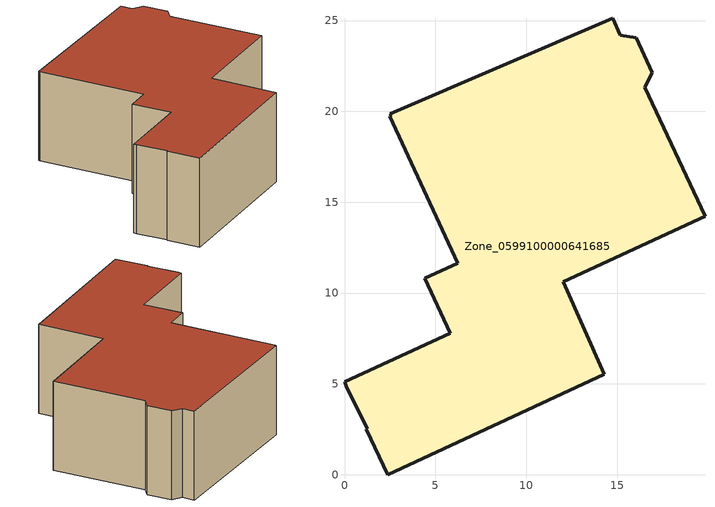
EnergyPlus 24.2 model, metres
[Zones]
Zone_0599100000641685
 floor ground (C_G): 4.41,10.81 6.22,11.64 2.5,19.75 2.57,19.77 2.52,19.88 14.75,25.13 15.18,24.2 16.06,24.05 16.95,22.14 16.52,21.34 19.84,14.24 12.05,10.62 14.29,5.52 2.37,0 1.21,2.52 1.25,2.54 0.11,4.88 0,5.12 5.81,7.78 z0
 wall outside (C_F): 16.52,21.34 16.95,22.14 16.06,24.05 15.18,24.2 14.75,25.13 2.52,19.88 2.57,19.77 2.5,19.75 6.22,11.64 4.41,10.81 5.81,7.78 0,5.12 0.11,4.88 1.25,2.54 1.21,2.52 2.37,0 14.29,5.52 12.05,10.62 19.84,14.24 16.52,21.34 z0:7.53
 roof outside (C_R): 1.21,2.52 2.37,0 14.29,5.52 12.05,10.62 19.84,14.24 16.52,21.34 16.95,22.14 16.06,24.05 15.18,24.2 14.75,25.13 2.52,19.88 2.57,19.77 2.5,19.75 6.22,11.64 4.41,10.81 5.81,7.78 0,5.12 0.11,4.88 1.25,2.54 z7.53
[BUILDING]
Pand.0599100000641685: North Axis=0; Terrain=City; Loads Convergence Tolerance Value=0.04; Temperature Convergence Tolerance Value=0.4; Solar Distribution=FullExterior; Maximum Number of Warmup Days=25; Minimum Number of Warmup Days=1
[Site:Location]
Rotterdam.The.Hague.AP_ZH_NLD Design_Conditions: Latitude=51.96; Longitude=4.45; Time Zone=1; Elevation=-4.5
[SITE:GROUNDTEMPERATURE:BUILDINGSURFACE]
18, 18, 18, 18, 18, 18, 18, 18, 18, 18, 18, 18
[MATERIAL] Thermal Absorptance=0.9; Solar Absorptance=0.7; Visible Absorptance=0.7
Name | Roughness | Thickness | Conductivity | Density | Specific Heat
G.D.1965 | MediumSmooth | 0.15 | 1 | 540 | 1210
F.D.1965 | Rough | 0.3 | 0.857143 | 1920 | 840
R.D.1965 | MediumRough | 0.2 | 0.08 | 1500 | 1000
[CONSTRUCTION]
C_G: G.D.1965
C_F: F.D.1965
C_R: R.D.1965
[ZONE]
Zone_0599100000641685: Type=1; Multiplier=1; Ceiling Height=Autocalculate; Volume=Autocalculate; Floor Area=autocalculate; Part of Total Floor Area=Yes
[ZONEINFILTRATION:DESIGNFLOWRATE]
Infil_Zone_0599100000641685: Zone or ZoneList or Space or SpaceList=Zone_0599100000641685; Schedule=AlwaysOn; Design Flow Rate Calculation Method=Flow/Area; Flow Rate per Floor Area=0.0042; Constant Term Coefficient=1; Temperature Term Coefficient=0; Velocity Term Coefficient=0; Velocity Squared Term Coefficient=0
[HVACTEMPLATE:ZONE:IDEALLOADSAIRSYSTEM]
Zone_0599100000641685: Maximum Heating Supply Air Temperature=50; Minimum Cooling Supply Air Temperature=13; Maximum Heating Supply Air Humidity Ratio=0.0156; Minimum Cooling Supply Air Humidity Ratio=0.0077; Heating Limit=NoLimit; Cooling Limit=NoLimit; Dehumidification Control Type=ConstantSensibleHeatRatio; Cooling Sensible Heat Ratio=0.7; Dehumidification Setpoint=60; Humidification Control Type=None; Humidification Setpoint=30; Outdoor Air Method=None; Outdoor Air Flow Rate per Person=0.00944; Outdoor Air Flow Rate per Zone Floor Area=0; Outdoor Air Flow Rate per Zone=0; Demand Controlled Ventilation Type=None; Outdoor Air Economizer Type=NoEconomizer; Heat Recovery Type=None; Sensible Heat Recovery Effectiveness=0.7; Latent Heat Recovery Effectiveness=0.65
[ZONECONTROL:THERMOSTAT]
ThermostatControl_Zone_0599100000641685: Zone or ZoneList=Zone_0599100000641685; Control Type Schedule=DualSetpointControlType; Control 1=Thermostat_Zone_0599100000641685; Temperature Difference Between Cutout And Setpoint=0
[THERMOSTATSETPOINT:DUALSETPOINT]
Thermostat_Zone_0599100000641685: Heating Setpoint Temperature Schedule=HeatingSetpoint_Zone_0599100000641685; Cooling Setpoint Temperature Schedule=CoolingSetpoint_Zone_0599100000641685
[SCHEDULE:COMPACT]
HeatingSetpoint_Zone_0599100000641685: Through: 12/31, For: AllDays, Until: 24:00, 21
CoolingSetpoint_Zone_0599100000641685: Through: 12/31, For: AllDays, Until: 24:00, 24
DualSetpointControlType: Through: 12/31, For: AllDays, Until: 24:00, 4
AlwaysOn: Through: 12/31, For: AllDays, Until: 24:00, 1
